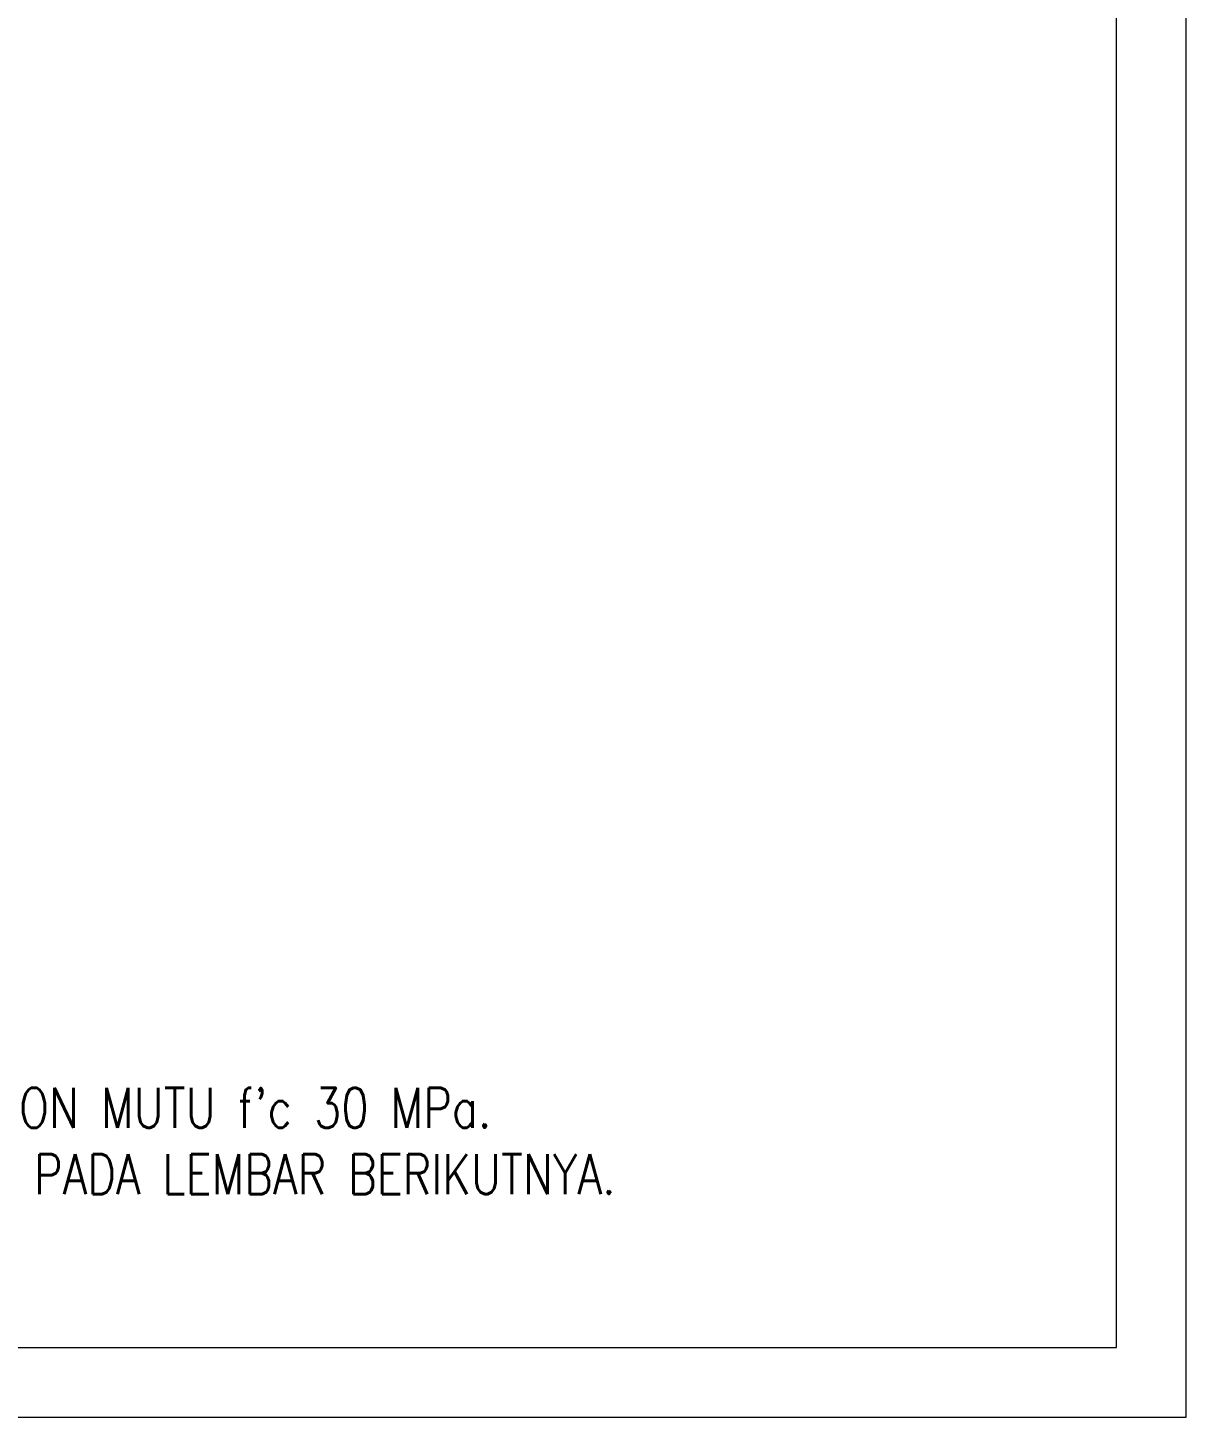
# Model space of a CAD drawing. Header units: metres. Extents: x 5841 to 11304, y 2118 to 7815.
# Drawn here: x 10050 to 11091, y 4102 to 5350 of the extents above; entities that cross this region are included whole.
import ezdxf

# ---------------------------------------------------------------- set-up
doc = ezdxf.new("R2010")
doc.units = ezdxf.units.M
doc.layers.add('0_Text', color=18, linetype='Continuous', lineweight=9, true_color=0x000000)
doc.layers.add('G-ANNO-TTLB', color=250, linetype='Continuous', lineweight=9)
doc.styles.add('DIM200', font='romans_IV50.ttf', dxfattribs={"width": 0.8, "height": 500})

msp = doc.modelspace()

# ---------------------------------------------------------------- linework, layer by layer
at = {"layer": 'G-ANNO-TTLB'}
for p, q in [((11090.7, 4102.1), (11090.7, 7814.6)), ((11028.2, 4164.6), (11028.2, 7752.1)), ((5903.2, 4164.6), (11028.2, 4164.6)), ((5840.7, 4102.1), (11090.7, 4102.1))]:
    msp.add_line(p, q, dxfattribs=at)

# ---------------------------------------------------------------- texts
at = {"layer": '0_Text', "extrusion": (0.000851762, -0.002139, 0.999997), "insert": (10077.7, 4409.8, -1), "char_height": 35.7895, "width": 1762.53, "attachment_point": 5, "text_direction": (1, 1e-06, -0.000852), "style": 'DIM200'}
msp.add_mtext("\\A1;\\pxql;CATATAN :^J1. SATUAN DIMENSI DALAM CM.^J2. SELURUH BANGUNAN MENGGUNAKAN BETON MUTU f'c 30 MPa.^J3. NILAI SELURUH NOTASI MENGIKUTI TABEL PADA LEMBAR BERIKUTNYA.", dxfattribs=at)

doc.saveas('drawing.dxf')
